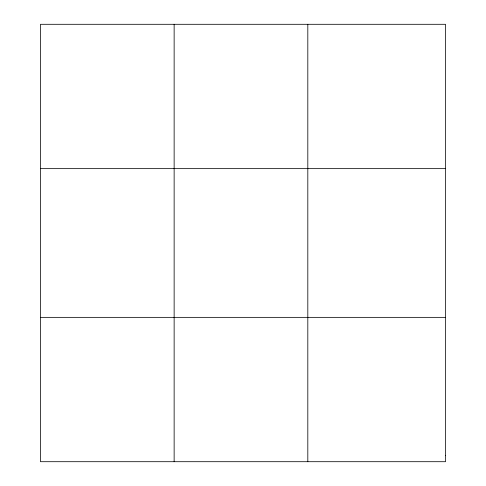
<?xml version="1.0" encoding="UTF-8"?>
<svg xmlns="http://www.w3.org/2000/svg" width="486" height="486" viewBox="0 0 486 486"><rect width="100%" height="100%" fill="white"/><g stroke="black" fill="none" stroke-linecap="round" stroke-linejoin="round"><path stroke-width="0.73" d="M174.14 24.3L174.14 461.7M307.814 24.3L307.814 461.7M40.466 168.642L445.534 168.642M40.466 317.358L445.534 317.358M445.534 455.425L445.534 461.7L40.466 461.7L40.466 24.3L445.534 24.3L445.534 455.425"/></g></svg>
